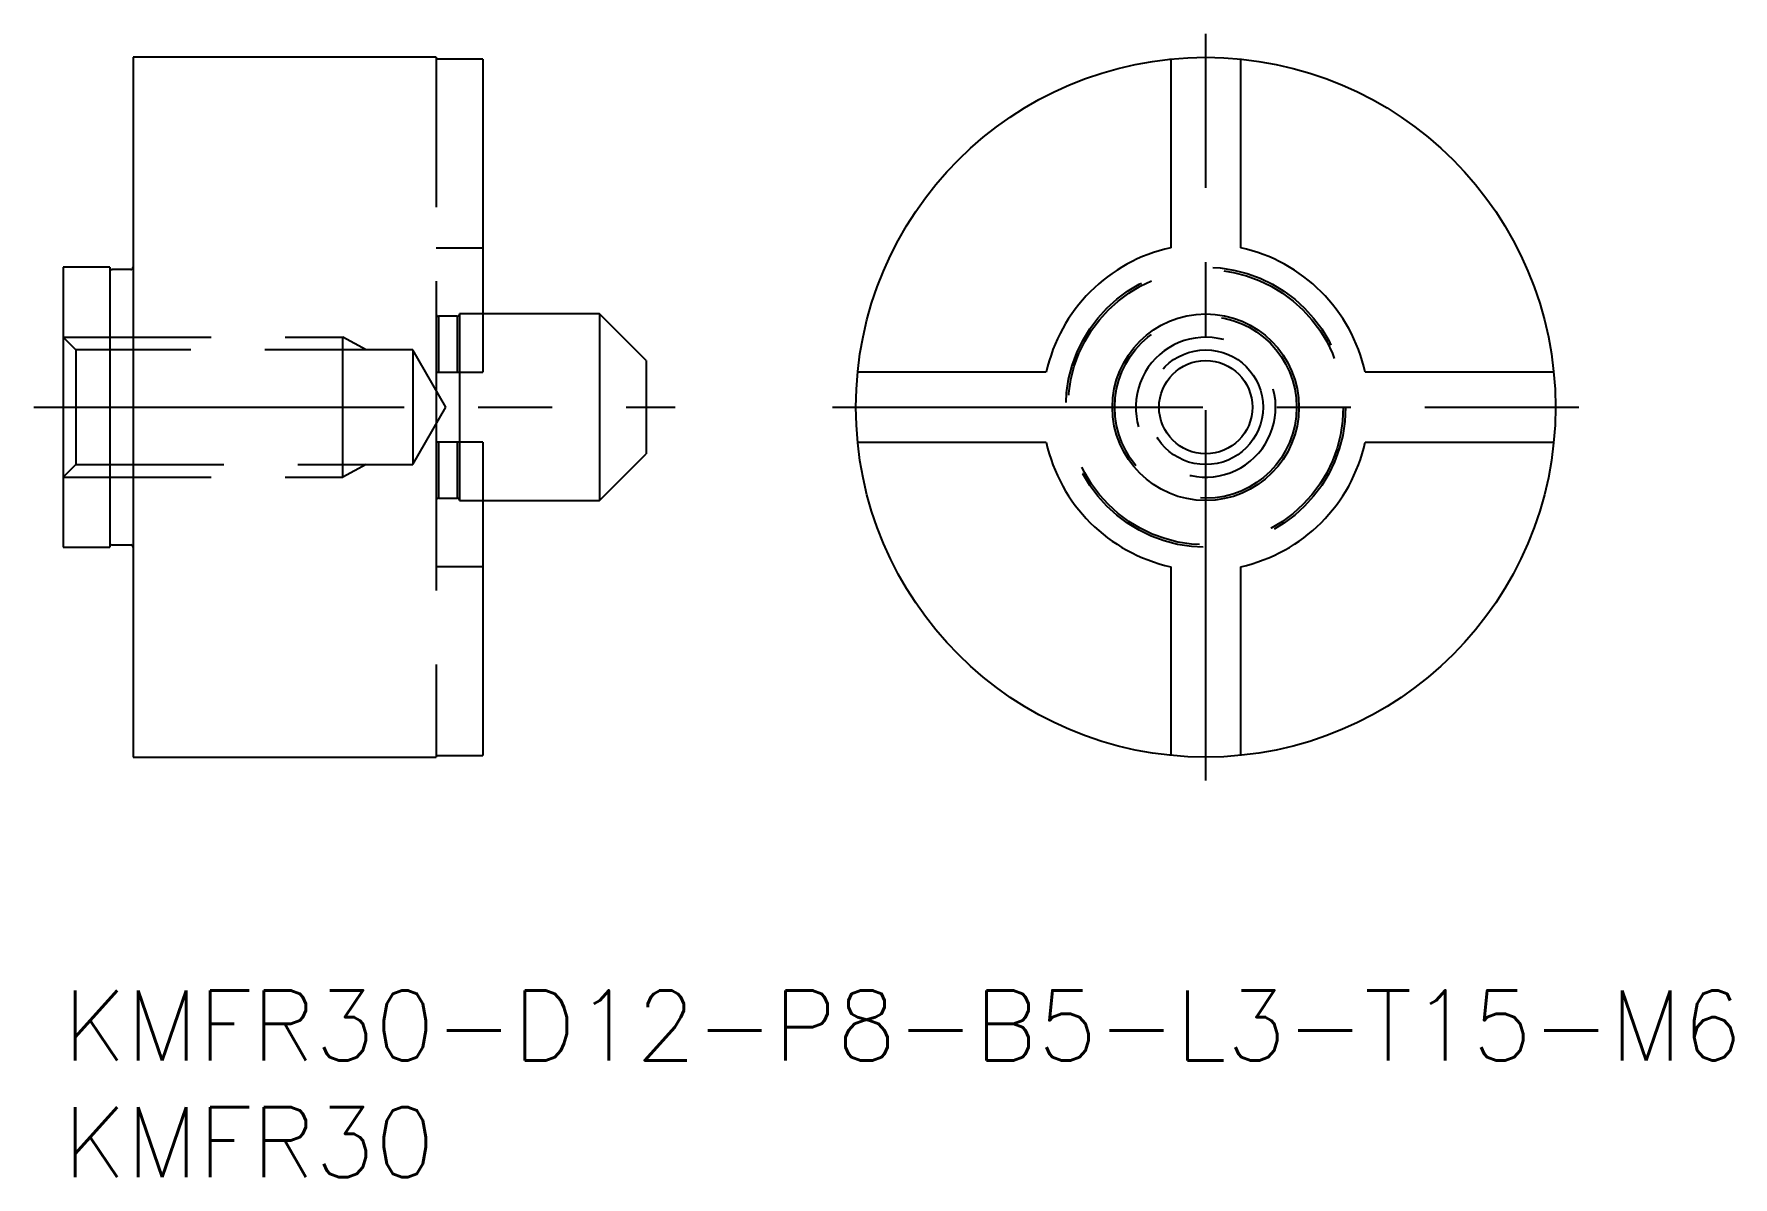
# Model space of a CAD drawing. Extents: x -1.3 to 71.6, y -8 to 41.
import ezdxf

# ---------------------------------------------------------------- set-up
doc = ezdxf.new("R2010")
doc.units = 0
doc.header["$LTSCALE"] = 0.5
doc.linetypes.add('CENTER', pattern=[50.8, 31.75, -6.35, 6.35, -6.35])
doc.linetypes.add('DASHED', pattern=[19.05, 12.7, -6.35])
for name, color, linetype in [('MSM_CENTER', 1, 'CENTER'), ('MSM_CONTINUOUS', 7, 'CONTINUOUS'), ('MSM_DASHED', 4, 'DASHED'), ('MSM_PART_NUMBER', 7, 'CONTINUOUS')]:
    doc.layers.add(name, color=color, linetype=linetype)
doc.styles.get("Standard").update_dxf_attribs({"font": 'txt.shx', "height": 3, "bigfont": 'bigfont.shx'})

msp = doc.modelspace()

# ---------------------------------------------------------------- linework, layer by layer
at = {"layer": 'MSM_CENTER'}
for p, q in [((49, 9), (49, 41)), ((-1.25, 25), (26.25, 25)), ((33, 25), (65, 25))]:
    msp.add_line(p, q, dxfattribs=at)
at = {"layer": 'MSM_CONTINUOUS'}
for p, q in [((16, 40), (3, 40)), ((3, 40), (3, 10)), ((16, 40), (16, 39.925)), ((18, 39.925), (16, 39.925)), ((18, 39.925), (18, 26.5)), ((47.5, 39.925), (47.5, 31.837)), ((50.5, 31.837), (50.5, 39.925)), ((2, 31), (0, 31)), ((0, 31), (0, 19)), ((2, 31), (2, 19)), ((2.9, 30.9), (2.1, 30.9)), ((23, 29), (18, 29)), ((25, 27), (23, 29)), ((23, 29), (23, 21)), ((25, 27), (25, 23)), ((16, 26.5), (16, 23.5)), ((16, 26.5), (18, 26.5)), ((17, 26.5), (17, 23.5)), ((42.163, 26.5), (34.075, 26.5)), ((63.925, 26.5), (55.837, 26.5)), ((18, 23.5), (16, 23.5)), ((18, 23.5), (18, 10.075)), ((34.075, 23.5), (42.163, 23.5)), ((55.837, 23.5), (63.925, 23.5)), ((23, 21), (25, 23)), ((18, 21), (23, 21)), ((0, 19), (2, 19)), ((2.1, 19.1), (2.9, 19.1)), ((47.5, 18.163), (47.5, 10.075)), ((50.5, 10.075), (50.5, 18.163)), ((3, 10), (16, 10)), ((16, 10.075), (16, 10)), ((16, 10.075), (18, 10.075))]:
    msp.add_line(p, q, dxfattribs=at)
for radius in [15, 4, 2]:
    msp.add_circle((49, 25), radius, dxfattribs=at)
for centre, radius, start, end in [((49, 25), 7, 102.37363, 167.62637), ((49, 25), 7, 12.37363, 77.62637), ((2.1, 31), 0.1, 180, 270), ((2.9, 31), 0.1, 270, 0), ((49, 25), 7, 192.37363, 257.62637), ((49, 25), 7, 282.37363, 347.62637), ((2.1, 19), 0.1, 90, 180), ((2.9, 19), 0.1, 0, 90)]:
    msp.add_arc(centre, radius, start, end, dxfattribs=at)
at = {"layer": 'MSM_DASHED'}
for p, q in [((16, 39.925), (16, 26.5)), ((16, 31.837), (18, 31.837)), ((16.9, 28.9), (16.1, 28.9)), ((16.1, 28.9), (16.1, 26.5)), ((16.9, 28.9), (16.9, 26.5)), ((18, 29), (17, 29)), ((17, 29), (17, 26.5)), ((0.541, 27.459), (0, 28)), ((0, 28), (12, 28)), ((12, 22), (12, 28)), ((13, 27.459), (12, 28)), ((15, 27.459), (0.541, 27.459)), ((0.541, 27.459), (0.541, 22.541)), ((16.419, 25), (15, 27.459)), ((15, 27.459), (15, 22.541)), ((15, 22.541), (16.419, 25)), ((16, 23.5), (16, 10.075)), ((16.1, 23.5), (16.1, 21.1)), ((16.9, 23.5), (16.9, 21.1)), ((17, 23.5), (17, 21)), ((0, 22), (0.541, 22.541)), ((0, 22), (12, 22)), ((0.541, 22.541), (15, 22.541)), ((13, 22.541), (12, 22)), ((16.1, 21.1), (16.9, 21.1)), ((17, 21), (18, 21)), ((18, 18.163), (16, 18.163))]:
    msp.add_line(p, q, dxfattribs=at)
for radius in [6, 5.9, 3.9, 2.459]:
    msp.add_circle((49, 25), radius, dxfattribs=at)
for centre, radius, start, end in [((16.1, 29), 0.1, 180, 270), ((16.9, 29), 0.1, 270, 0), ((49, 25), 3, 75, 15), ((16.1, 21), 0.1, 90, 180), ((16.9, 21), 0.1, 0, 90)]:
    msp.add_arc(centre, radius, start, end, dxfattribs=at)

# ---------------------------------------------------------------- texts
at = {"layer": 'MSM_PART_NUMBER'}
for s, p in [('KMFR30-D12-P8-B5-L3-T15-M6', (0, -3)), ('KMFR30', (0, -8))]:
    msp.add_text(s, height=3, dxfattribs=at).set_placement(p)

doc.saveas('drawing.dxf')
